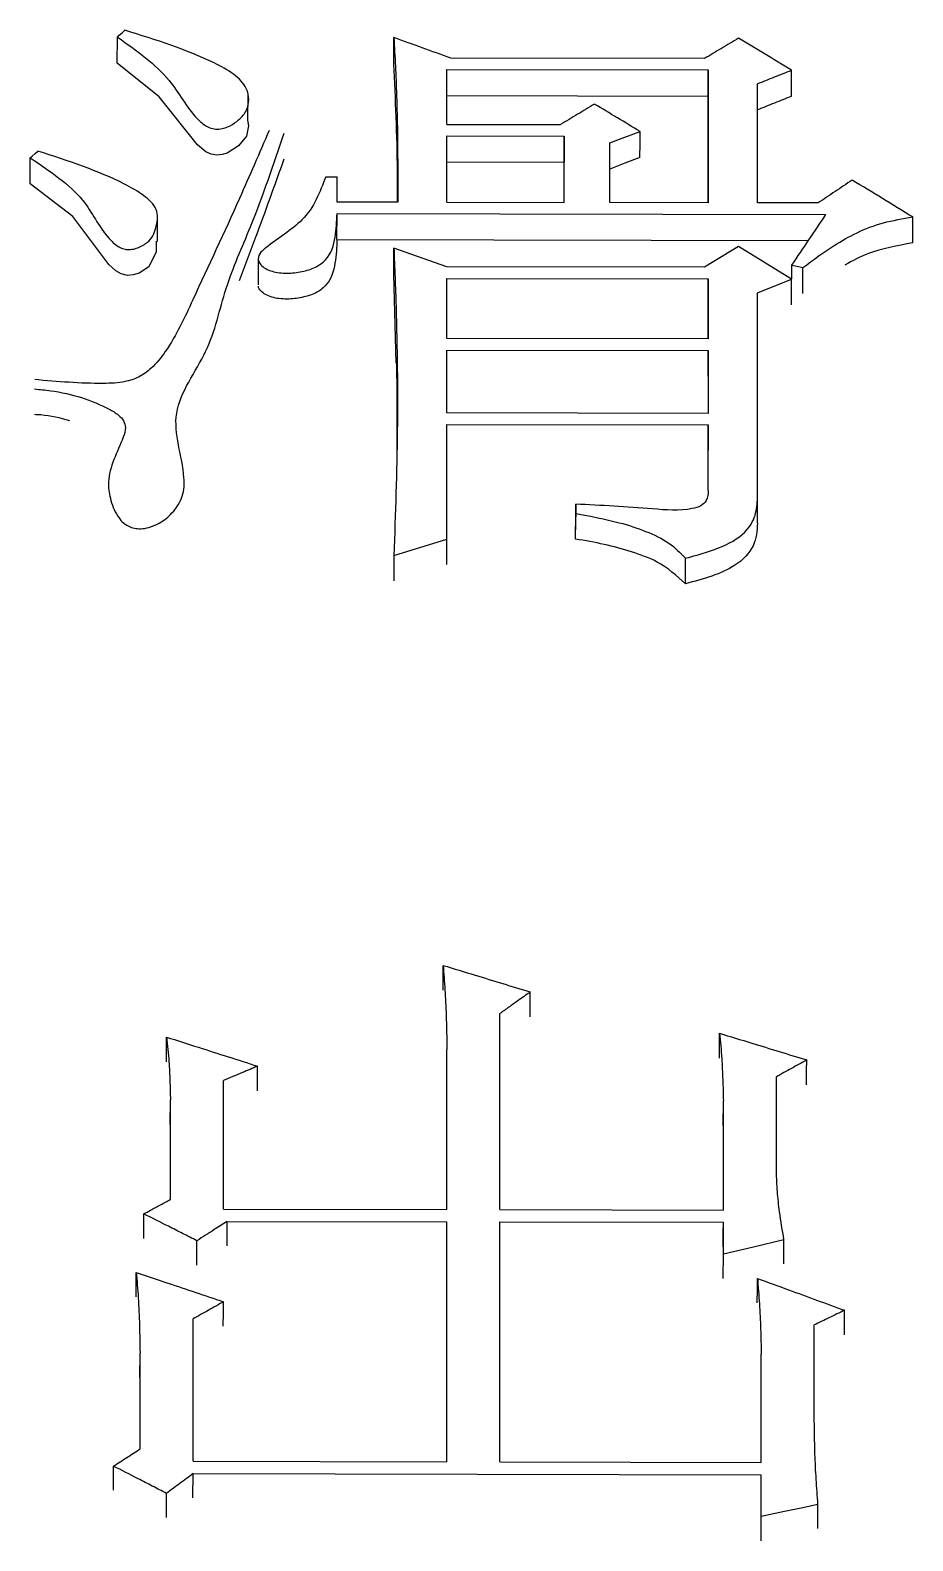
# Model space of a CAD drawing. Header units: millimetres. Extents: x 2301 to 4250, y 838 to 2217.
# Drawn here: x 2709.381 to 2711.901, y 1993.256 to 1997.572 of the extents above; entities that cross this region are included whole.
import ezdxf

# ---------------------------------------------------------------- set-up
doc = ezdxf.new("R2010")
doc.units = ezdxf.units.MM

msp = doc.modelspace()

# ---------------------------------------------------------------- linework, layer by layer
at = {"color": 7, "linetype": 'Continuous', "lineweight": 25}
for p, q in [((2709.6294, 1997.4773), (2709.6296, 1997.5521)), ((2711.3063, 1997.4904), (2710.5816, 1997.4918)), ((2710.5707, 1997.4592), (2711.3171, 1997.4579)), ((2710.5708, 1997.3026), (2710.5707, 1997.4592)), ((2711.3171, 1997.4579), (2711.3172, 1997.0784)), ((2711.4578, 1997.0782), (2711.4578, 1997.4185)), ((2710.0026, 1997.3155), (2710.0029, 1997.39)), ((2710.5705, 1997.3846), (2711.3169, 1997.3832)), ((2711.3169, 1997.0784), (2711.3169, 1997.3832)), ((2710.5708, 1997.3026), (2710.8953, 1997.302)), ((2710.5708, 1997.2699), (2710.9061, 1997.2693)), ((2710.5708, 1997.0798), (2710.5708, 1997.2699)), ((2710.9061, 1997.2693), (2710.9058, 1997.1949)), ((2710.9061, 1997.0792), (2710.9061, 1997.2693)), ((2711.0359, 1997.0789), (2711.0359, 1997.2494)), ((2710.5705, 1997.1955), (2710.9058, 1997.1949)), ((2710.9058, 1997.0792), (2710.9058, 1997.1949)), ((2710.2246, 1997.1526), (2710.2571, 1997.1526)), ((2710.2571, 1997.0804), (2710.2571, 1997.1526)), ((2710.4301, 1997.0801), (2710.2571, 1997.0804)), ((2710.5708, 1997.0798), (2710.9061, 1997.0792)), ((2711.3172, 1997.0784), (2711.0359, 1997.0789)), ((2711.6309, 1997.0779), (2711.4578, 1997.0782)), ((2709.7437, 1996.9682), (2709.7439, 1997.0423)), ((2710.2568, 1996.9734), (2710.2571, 1997.0475)), ((2710.2571, 1997.0475), (2711.6525, 1997.045)), ((2711.9011, 1996.9638), (2711.9013, 1997.0379)), ((2710.2568, 1996.9734), (2711.6026, 1996.9709)), ((2710.5708, 1996.8955), (2710.4193, 1996.9485)), ((2711.4037, 1996.9533), (2711.3063, 1996.8942)), ((2711.5551, 1996.8607), (2711.4037, 1996.9533)), ((2710.0318, 1996.9179), (2710.0316, 1996.8439)), ((2711.3063, 1996.8942), (2710.5708, 1996.8955)), ((2711.5551, 1996.9003), (2711.555, 1996.8608)), ((2710.4261, 1996.6199), (2710.4191, 1996.8745)), ((2710.5708, 1996.8625), (2711.3172, 1996.8612)), ((2710.5708, 1996.6907), (2710.5708, 1996.8625)), ((2711.3172, 1996.8612), (2711.3172, 1996.6893)), ((2711.4578, 1996.8213), (2711.5551, 1996.8607)), ((2711.4578, 1996.2365), (2711.4578, 1996.8213)), ((2711.3169, 1996.6893), (2711.3169, 1996.7873)), ((2711.3172, 1996.6893), (2710.5708, 1996.6907)), ((2710.5708, 1996.6575), (2711.3172, 1996.6561)), ((2710.5708, 1996.4782), (2710.5708, 1996.6575)), ((2711.3172, 1996.6561), (2711.3172, 1996.4769)), ((2711.3172, 1996.4769), (2710.5708, 1996.4782)), ((2710.5708, 1996.445), (2711.3172, 1996.4436)), ((2710.5708, 1996.1177), (2710.5708, 1996.445)), ((2711.3172, 1996.4436), (2711.3169, 1996.3704)), ((2711.3172, 1996.2568), (2711.3172, 1996.4436)), ((2711.4575, 1996.1636), (2711.4578, 1996.2365)), ((2710.9386, 1996.2174), (2710.9383, 1996.1445)), ((2710.9386, 1996.1907), (2710.9386, 1996.2174)), ((2710.9383, 1996.1177), (2710.9386, 1996.1907)), ((2710.4193, 1996.071), (2710.5708, 1996.1177)), ((2711.252, 1995.99), (2711.2522, 1996.0628)), ((2710.7221, 1994.2017), (2710.7221, 1994.7619)), ((2710.5704, 1994.5878), (2710.5707, 1994.6589)), ((2710.5706, 1994.2019), (2710.5707, 1994.6589)), ((2709.9324, 1994.2031), (2709.9324, 1994.5703)), ((2710.5704, 1994.2019), (2710.5704, 1994.5878)), ((2711.5117, 1994.3113), (2711.5118, 1994.5812)), ((2709.7807, 1994.4449), (2709.781, 1994.5153)), ((2709.781, 1994.2312), (2709.781, 1994.5153)), ((2711.3601, 1994.442), (2711.3603, 1994.5124)), ((2711.3603, 1994.2005), (2711.3603, 1994.5124)), ((2709.9324, 1994.2031), (2710.5706, 1994.2019)), ((2709.9432, 1994.1683), (2710.5706, 1994.1672)), ((2710.5704, 1994.0972), (2710.5706, 1994.1672)), ((2710.5705, 1993.4812), (2710.5706, 1994.1672)), ((2710.7219, 1993.481), (2710.722, 1994.1669)), ((2710.722, 1994.1669), (2711.3603, 1994.1657)), ((2710.7221, 1994.2017), (2711.3603, 1994.2005)), ((2711.3603, 1994.0752), (2711.3603, 1994.1657)), ((2709.8564, 1994.0429), (2709.8567, 1994.1128)), ((2711.36, 1994.0053), (2711.3603, 1994.0752)), ((2709.8457, 1993.4826), (2709.8458, 1993.8895)), ((2711.6198, 1993.6129), (2711.6198, 1993.8723)), ((2709.6941, 1993.7224), (2709.6943, 1993.7919)), ((2709.6943, 1993.5181), (2709.6943, 1993.7919)), ((2711.4681, 1993.7191), (2711.4684, 1993.7886)), ((2711.4683, 1993.4796), (2711.4684, 1993.7886)), ((2709.8457, 1993.4826), (2710.5705, 1993.4812)), ((2710.7219, 1993.481), (2711.4683, 1993.4796)), ((2709.8455, 1993.3783), (2709.8457, 1993.4474)), ((2709.8457, 1993.4474), (2711.4683, 1993.4444)), ((2711.4683, 1993.3245), (2711.4683, 1993.4444)), ((2709.7697, 1993.3221), (2709.77, 1993.3911)), ((2711.468, 1993.2556), (2711.4683, 1993.3245))]:
    msp.add_line(p, q, dxfattribs=at)
at = {"color": 7, "linetype": 'Continuous', "lineweight": 25, "flags": 128}
for points in [[(2709.6296, 1997.5521), (2709.6351, 1997.557), (2709.6432, 1997.5643), (2709.6513, 1997.5716)], [(2710.419, 1997.4759), (2710.4192, 1997.5177), (2710.4193, 1997.5506)], [(2710.001, 1997.3145), (2710.0045, 1997.2988), (2709.9979, 1997.2686), (2709.9756, 1997.2408), (2709.9433, 1997.2207), (2709.9287, 1997.2161), (2709.9139, 1997.2145), (2709.8975, 1997.2172), (2709.8824, 1997.2238), (2709.858, 1997.2436), (2709.7489, 1997.3811), (2709.6294, 1997.4773), (2709.6294, 1997.4773)], [(2711.3169, 1997.3832), (2711.317, 1997.425), (2711.3171, 1997.4579)], [(2711.5549, 1997.3828), (2711.555, 1997.4246), (2711.5551, 1997.4574)], [(2711.0359, 1997.2494), (2711.0792, 1997.2657), (2711.1224, 1997.282)], [(2711.1222, 1997.2076), (2711.1223, 1997.2492), (2711.1224, 1997.282)], [(2709.3806, 1997.1323), (2709.3807, 1997.1594), (2709.3808, 1997.183), (2709.3809, 1997.2066)], [(2709.3809, 1997.2066), (2709.3864, 1997.2116), (2709.3944, 1997.2189), (2709.4025, 1997.2263)], [(2711.1222, 1997.2076), (2711.0789, 1997.1913), (2711.0357, 1997.175)], [(2709.7403, 1996.9687), (2709.7404, 1996.9387), (2709.719, 1996.8952), (2709.6914, 1996.8776), (2709.6749, 1996.8723), (2709.6582, 1996.8711), (2709.6407, 1996.8753), (2709.625, 1996.8842), (2709.6054, 1996.9026), (2709.5022, 1997.0393), (2709.3806, 1997.1323), (2709.3806, 1997.1323)], [(2710.4191, 1996.8745), (2710.4192, 1996.916), (2710.4193, 1996.9485)], [(2711.5551, 1996.9003), (2711.5714, 1996.897), (2711.5876, 1996.8936)], [(2711.5873, 1996.8197), (2711.5874, 1996.8448), (2711.5875, 1996.8692), (2711.5876, 1996.8936)], [(2711.3169, 1996.7873), (2711.3171, 1996.8287), (2711.3172, 1996.8612)], [(2711.5549, 1996.7869), (2711.555, 1996.8282), (2711.5551, 1996.8607)], [(2711.3169, 1996.5826), (2711.3171, 1996.6238), (2711.3172, 1996.6561)], [(2710.5705, 1996.0449), (2710.5707, 1996.0856), (2710.5708, 1996.1177)], [(2710.4193, 1996.071), (2710.4192, 1996.0302), (2710.4191, 1995.9983)], [(2710.5596, 1994.8286), (2710.5598, 1994.8682), (2710.5599, 1994.8996)], [(2710.8084, 1994.7527), (2710.8086, 1994.7923), (2710.8087, 1994.8236)], [(2709.7699, 1994.6241), (2709.7701, 1994.6635), (2709.7702, 1994.6948)], [(2711.3493, 1994.6349), (2711.3494, 1994.6744), (2711.3495, 1994.7057)], [(2710.0296, 1994.541), (2710.0297, 1994.5804), (2710.0298, 1994.6116)], [(2711.5981, 1994.5587), (2711.5982, 1994.5982), (2711.5983, 1994.6294)], [(2709.705, 1994.1196), (2709.7051, 1994.1587), (2709.7052, 1994.1896)], [(2709.943, 1994.0983), (2709.9431, 1994.1374), (2709.9432, 1994.1683)], [(2711.36, 1994.0957), (2711.3602, 1994.1347), (2711.3603, 1994.1657)], [(2711.3603, 1994.0752), (2711.4468, 1994.0959), (2711.5333, 1994.1167)], [(2711.5331, 1994.0464), (2711.5332, 1994.0857), (2711.5333, 1994.1167)], [(2709.6833, 1993.9527), (2709.6835, 1993.9916), (2709.6836, 1994.0225)], [(2711.4573, 1993.9351), (2711.4575, 1993.9744), (2711.4576, 1994.0053)], [(2709.9321, 1993.8686), (2709.9322, 1993.9075), (2709.9323, 1993.9383)], [(2711.7061, 1993.8444), (2711.7063, 1993.8833), (2711.7064, 1993.9141)], [(2709.6183, 1993.3998), (2709.6185, 1993.4383), (2709.6186, 1993.4689)], [(2711.4681, 1993.3753), (2711.4682, 1993.4138), (2711.4683, 1993.4444)], [(2711.6306, 1993.3594), (2711.5827, 1993.3491), (2711.5348, 1993.3388), (2711.4683, 1993.3245)], [(2711.6303, 1993.2905), (2711.6304, 1993.3289), (2711.6306, 1993.3594)]]:
    msp.add_lwpolyline(points, dxfattribs=at)
at = {"color": 7, "linetype": 'Continuous', "lineweight": 25}
for points, knots in [([(2709.6296, 1997.5521), (2709.6847, 1997.513), (2709.7822, 1997.4438), (2709.8288, 1997.3444), (2709.8765, 1997.3005), (2709.8969, 1997.2911), (2709.9149, 1997.2878), (2709.9341, 1997.291), (2709.9555, 1997.3001), (2709.9798, 1997.3167), (2710.0008, 1997.3422), (2710.0069, 1997.3737), (2709.9993, 1997.4106), (2709.9634, 1997.448), (2709.8499, 1997.5092), (2709.7393, 1997.5439), (2709.6513, 1997.5716)], [0, 0, 0, 0, 0.207529, 0.367371, 0.400834, 0.416669, 0.431353, 0.44814, 0.466693, 0.497247, 0.538463, 0.578548, 0.619958, 0.682144, 0.746848, 1, 1, 1, 1]), ([(2710.4193, 1997.5506), (2710.4222, 1997.4959), (2710.4278, 1997.3905), (2710.4304, 1997.2336), (2710.4302, 1997.1312), (2710.4301, 1997.0801)], [0, 0, 0, 0, 0.3503573, 0.6751459, 1, 1, 1, 1]), ([(2710.5816, 1997.4918), (2710.5545, 1997.5016), (2710.5004, 1997.5212), (2710.4463, 1997.5408), (2710.4193, 1997.5506)], [0, 0, 0, 0, 0.500001, 1, 1, 1, 1]), ([(2711.4037, 1997.5488), (2711.3874, 1997.5391), (2711.355, 1997.5196), (2711.3225, 1997.5002), (2711.3063, 1997.4904)], [0, 0, 0, 0, 0.500001, 1, 1, 1, 1]), ([(2711.5551, 1997.4574), (2711.5299, 1997.4727), (2711.4794, 1997.5031), (2711.4289, 1997.5336), (2711.4037, 1997.5488)], [0, 0, 0, 0, 0.5000008, 1, 1, 1, 1]), ([(2710.4297, 1997.0801), (2710.4297, 1997.11), (2710.4298, 1997.1912), (2710.4265, 1997.3232), (2710.4215, 1997.425), (2710.419, 1997.4759)], [0, 0, 0, 0, 0.22556, 0.612734, 1, 1, 1, 1]), ([(2711.4578, 1997.4185), (2711.474, 1997.425), (2711.5064, 1997.438), (2711.5389, 1997.4509), (2711.5551, 1997.4574)], [0, 0, 0, 0, 0.500003, 1, 1, 1, 1]), ([(2710.9926, 1997.3606), (2710.9764, 1997.3509), (2710.9439, 1997.3313), (2710.9115, 1997.3118), (2710.8953, 1997.302)], [0, 0, 0, 0, 0.500001, 1, 1, 1, 1]), ([(2711.1224, 1997.282), (2711.1008, 1997.2951), (2711.0575, 1997.3213), (2711.0143, 1997.3475), (2710.9926, 1997.3606)], [0, 0, 0, 0, 0.5000009, 1, 1, 1, 1]), ([(2711.5549, 1997.3828), (2711.5386, 1997.3763), (2711.5062, 1997.3633), (2711.4737, 1997.3504), (2711.4575, 1997.3439)], [0, 0, 0, 0, 0.5, 1, 1, 1, 1]), ([(2709.3926, 1996.5465), (2709.4082, 1996.5451), (2709.4845, 1996.5381), (2709.5688, 1996.511), (2709.6321, 1996.4741), (2709.6489, 1996.4558), (2709.6547, 1996.4333), (2709.635, 1996.3748), (2709.5973, 1996.3093), (2709.6083, 1996.232), (2709.622, 1996.1934), (2709.6425, 1996.1669), (2709.6588, 1996.1544), (2709.6781, 1996.1479), (2709.6982, 1996.1464), (2709.7232, 1996.1507), (2709.7557, 1996.165), (2709.7918, 1996.1949), (2709.8199, 1996.2401), (2709.8229, 1996.3378), (2709.7634, 1996.4806), (2709.8984, 1996.6517), (2709.9325, 1996.8343), (2710.026, 1997.0396), (2710.0757, 1997.1882), (2710.1057, 1997.2776)], [0, 0, 0, 0, 0.018372, 0.09018, 0.104389, 0.115453, 0.126572, 0.142758, 0.217784, 0.244447, 0.274692, 0.285077, 0.295554, 0.302686, 0.309828, 0.318805, 0.332327, 0.354456, 0.384464, 0.414513, 0.520641, 0.627165, 0.733315, 0.839446, 1, 1, 1, 1]), ([(2710.0627, 1997.2848), (2710.0349, 1997.2202), (2709.9655, 1997.0589), (2709.8662, 1996.8485), (2709.791, 1996.6831), (2709.7338, 1996.6099), (2709.6938, 1996.5802), (2709.6462, 1996.5639), (2709.544, 1996.56), (2709.4583, 1996.5676), (2709.3934, 1996.5733)], [0, 0, 0, 0, 0.212252, 0.530308, 0.693839, 0.751564, 0.787267, 0.817419, 0.861564, 1, 1, 1, 1]), ([(2709.3809, 1997.2066), (2709.4371, 1997.169), (2709.5364, 1997.1024), (2709.5789, 1997.0022), (2709.6241, 1996.9573), (2709.6438, 1996.9476), (2709.6591, 1996.9442), (2709.676, 1996.9458), (2709.6979, 1996.9532), (2709.7292, 1996.9732), (2709.7423, 1997.0128), (2709.7484, 1997.0606), (2709.7056, 1997.1017), (2709.5966, 1997.1628), (2709.4886, 1997.1981), (2709.4025, 1997.2263)], [0, 0, 0, 0, 0.207995, 0.367553, 0.405469, 0.419368, 0.432327, 0.447276, 0.463532, 0.497492, 0.558301, 0.619643, 0.682123, 0.746666, 1, 1, 1, 1]), ([(2710.1054, 1997.2032), (2710.0784, 1997.1281), (2710.0367, 1997.0123), (2709.993, 1996.896), (2709.9777, 1996.8552)], [0, 0, 0, 0, 0.649241, 1, 1, 1, 1]), ([(2710.2246, 1997.1526), (2710.2083, 1997.109), (2710.1788, 1997.0303), (2710.0795, 1996.9725), (2710.0342, 1996.9339), (2710.03, 1996.915), (2710.0386, 1996.9002), (2710.0527, 1996.8896), (2710.0773, 1996.8797), (2710.1142, 1996.8755), (2710.1569, 1996.881), (2710.1966, 1996.8925), (2710.2386, 1996.9245), (2710.2541, 1996.9803), (2710.2561, 1997.0251), (2710.2571, 1997.0475)], [0, 0, 0, 0, 0.231115, 0.416996, 0.453479, 0.487626, 0.51108, 0.53533, 0.560618, 0.61156, 0.663004, 0.713337, 0.761901, 0.881096, 1, 1, 1, 1]), ([(2711.7282, 1997.1433), (2711.712, 1997.1324), (2711.6795, 1997.1106), (2711.6471, 1997.0888), (2711.6309, 1997.0779)], [0, 0, 0, 0, 0.500001, 1, 1, 1, 1]), ([(2711.9013, 1997.0379), (2711.8724, 1997.0555), (2711.8148, 1997.0907), (2711.7571, 1997.1258), (2711.7282, 1997.1433)], [0, 0, 0, 0, 0.500001, 1, 1, 1, 1]), ([(2711.6525, 1997.045), (2711.6363, 1997.0209), (2711.6038, 1996.9727), (2711.5714, 1996.9244), (2711.5551, 1996.9003)], [0, 0, 0, 0, 0.5, 1, 1, 1, 1]), ([(2711.5876, 1996.8936), (2711.6167, 1996.9151), (2711.6649, 1996.9505), (2711.7407, 1996.9947), (2711.8165, 1997.0237), (2711.8729, 1997.0331), (2711.9013, 1997.0379)], [0, 0, 0, 0, 0.333781, 0.552151, 0.77417, 1, 1, 1, 1]), ([(2710.2568, 1996.9734), (2710.2558, 1996.951), (2710.2538, 1996.9063), (2710.2383, 1996.8505), (2710.1964, 1996.8186), (2710.1566, 1996.8071), (2710.1139, 1996.8016), (2710.0772, 1996.8058), (2710.0522, 1996.8157), (2710.0392, 1996.8262), (2710.0314, 1996.8352), (2710.0324, 1996.8399), (2710.0324, 1996.8402)], [0, 0, 0, 0, 0.2312351, 0.4630607, 0.5575595, 0.6555475, 0.7557185, 0.85491, 0.9041353, 0.9513217, 0.9969414, 1, 1, 1, 1]), ([(2710.4193, 1996.9485), (2710.4215, 1996.893), (2710.4284, 1996.7202), (2710.4318, 1996.4282), (2710.4235, 1996.1901), (2710.4193, 1996.071)], [0, 0, 0, 0, 0.191482, 0.59559, 1, 1, 1, 1]), ([(2711.9011, 1996.9638), (2711.8571, 1996.9559), (2711.7861, 1996.9431), (2711.7291, 1996.9124), (2711.7075, 1996.9007)], [0, 0, 0, 0, 0.619365, 1, 1, 1, 1]), ([(2710.4269, 1996.6217), (2710.4273, 1996.573), (2710.4281, 1996.4891), (2710.4277, 1996.4072), (2710.4276, 1996.3729)], [0, 0, 0, 0, 0.580544, 1, 1, 1, 1]), ([(2709.4936, 1996.4559), (2709.4665, 1996.463), (2709.4335, 1996.4716), (2709.3986, 1996.4729), (2709.3924, 1996.4731)], [0, 0, 0, 0, 0.82055, 1, 1, 1, 1]), ([(2711.3172, 1996.2568), (2711.3167, 1996.2467), (2711.3159, 1996.2307), (2711.2973, 1996.2112), (2711.2441, 1996.1961), (2711.1211, 1996.2081), (2711.0111, 1996.2137), (2710.9386, 1996.2174)], [0, 0, 0, 0, 0.101292, 0.161492, 0.224995, 0.489361, 1, 1, 1, 1]), ([(2711.2522, 1996.0628), (2711.2843, 1996.0715), (2711.3473, 1996.0887), (2711.4235, 1996.1297), (2711.4549, 1996.1849), (2711.4568, 1996.2194), (2711.4578, 1996.2365)], [0, 0, 0, 0, 0.291832, 0.574338, 0.788145, 1, 1, 1, 1]), ([(2710.9386, 1996.1907), (2710.9806, 1996.1829), (2711.0497, 1996.1702), (2711.1388, 1996.1412), (2711.2076, 1996.1092), (2711.2375, 1996.0781), (2711.2522, 1996.0628)], [0, 0, 0, 0, 0.347314, 0.569762, 0.788105, 1, 1, 1, 1]), ([(2711.4575, 1996.1635), (2711.4563, 1996.1415), (2711.4538, 1996.097), (2711.3855, 1996.0255), (2711.3033, 1996.0036), (2711.252, 1995.99)], [0, 0, 0, 0, 0.270016, 0.54466, 1, 1, 1, 1]), ([(2711.252, 1995.99), (2711.2269, 1996.0128), (2711.185, 1996.0511), (2711.0979, 1996.0821), (2711.0201, 1996.1034), (2710.9657, 1996.1129), (2710.9383, 1996.1177)], [0, 0, 0, 0, 0.328972, 0.550181, 0.774311, 1, 1, 1, 1]), ([(2710.5599, 1994.8996), (2710.5618, 1994.8761), (2710.5655, 1994.829), (2710.5695, 1994.7487), (2710.5702, 1994.692), (2710.5707, 1994.6589)], [0, 0, 0, 0, 0.294321, 0.588654, 1, 1, 1, 1]), ([(2710.5599, 1994.8996), (2710.5905, 1994.8903), (2710.6472, 1994.873), (2710.7302, 1994.8476), (2710.7825, 1994.8316), (2710.8087, 1994.8236)], [0, 0, 0, 0, 0.368853, 0.684427, 1, 1, 1, 1]), ([(2710.8087, 1994.8236), (2710.797, 1994.8153), (2710.7767, 1994.8008), (2710.7479, 1994.7803), (2710.7307, 1994.768), (2710.7221, 1994.7619)], [0, 0, 0, 0, 0.404836, 0.702418, 1, 1, 1, 1]), ([(2709.7702, 1994.6948), (2709.7727, 1994.6712), (2709.777, 1994.6296), (2709.7797, 1994.5697), (2709.7806, 1994.5335), (2709.781, 1994.5154)], [0, 0, 0, 0, 0.395544, 0.697723, 1, 1, 1, 1]), ([(2709.7702, 1994.6948), (2709.8006, 1994.6851), (2709.859, 1994.6663), (2709.9455, 1994.6386), (2710.0017, 1994.6206), (2710.0298, 1994.6116)], [0, 0, 0, 0, 0.350919, 0.675459, 1, 1, 1, 1]), ([(2711.3495, 1994.7057), (2711.3518, 1994.6816), (2711.3559, 1994.6375), (2711.3588, 1994.5731), (2711.3598, 1994.5327), (2711.3603, 1994.5124)], [0, 0, 0, 0, 0.373871, 0.686891, 1, 1, 1, 1]), ([(2711.3495, 1994.7057), (2711.3801, 1994.6963), (2711.4369, 1994.6789), (2711.5198, 1994.6535), (2711.5721, 1994.6374), (2711.5983, 1994.6294)], [0, 0, 0, 0, 0.3688531, 0.6844265, 1, 1, 1, 1]), ([(2710.0298, 1994.6116), (2710.0155, 1994.6055), (2709.9922, 1994.5956), (2709.9597, 1994.5819), (2709.9415, 1994.5742), (2709.9324, 1994.5703)], [0, 0, 0, 0, 0.4397276, 0.7198639, 1, 1, 1, 1]), ([(2711.5983, 1994.6294), (2711.5911, 1994.6254), (2711.5767, 1994.6173), (2711.555, 1994.6053), (2711.5334, 1994.5933), (2711.519, 1994.5852), (2711.5118, 1994.5812)], [0, 0, 0, 0, 0.25, 0.5, 0.75, 1, 1, 1, 1]), ([(2711.5333, 1994.1167), (2711.5289, 1994.1429), (2711.5212, 1994.1884), (2711.5141, 1994.2533), (2711.5125, 1994.292), (2711.5117, 1994.3113)], [0, 0, 0, 0, 0.405142, 0.70235, 1, 1, 1, 1]), ([(2709.7052, 1994.1896), (2709.7115, 1994.1931), (2709.7273, 1994.2018), (2709.7526, 1994.2156), (2709.7715, 1994.226), (2709.781, 1994.2312)], [0, 0, 0, 0, 0.25, 0.625, 1, 1, 1, 1]), ([(2709.8567, 1994.1128), (2709.8431, 1994.1197), (2709.8159, 1994.1335), (2709.7654, 1994.1591), (2709.7285, 1994.1778), (2709.7052, 1994.1896)], [0, 0, 0, 0, 0.2690544, 0.5381087, 1, 1, 1, 1]), ([(2709.9432, 1994.1683), (2709.9308, 1994.1604), (2709.9102, 1994.1472), (2709.8814, 1994.1287), (2709.8649, 1994.1181), (2709.8567, 1994.1128)], [0, 0, 0, 0, 0.428365, 0.714182, 1, 1, 1, 1]), ([(2709.6836, 1994.0225), (2709.6855, 1993.9984), (2709.6897, 1993.948), (2709.6929, 1993.8711), (2709.6939, 1993.8183), (2709.6943, 1993.7919)], [0, 0, 0, 0, 0.314835, 0.657358, 1, 1, 1, 1]), ([(2709.6836, 1994.0225), (2709.7137, 1994.0123), (2709.7702, 1993.9932), (2709.8532, 1993.9651), (2709.906, 1993.9472), (2709.9323, 1993.9383)], [0, 0, 0, 0, 0.363442, 0.681721, 1, 1, 1, 1]), ([(2711.4576, 1994.0053), (2711.4597, 1993.9812), (2711.4639, 1993.9331), (2711.467, 1993.8608), (2711.4679, 1993.8127), (2711.4684, 1993.7886)], [0, 0, 0, 0, 0.33488, 0.667383, 1, 1, 1, 1]), ([(2711.4576, 1994.0053), (2711.4873, 1993.9944), (2711.5436, 1993.9738), (2711.6265, 1993.9434), (2711.6798, 1993.9238), (2711.7064, 1993.9141)], [0, 0, 0, 0, 0.357822, 0.678911, 1, 1, 1, 1]), ([(2709.9323, 1993.9383), (2709.9251, 1993.9342), (2709.9107, 1993.9261), (2709.8891, 1993.9139), (2709.8674, 1993.9017), (2709.853, 1993.8936), (2709.8458, 1993.8895)], [0, 0, 0, 0, 0.2500001, 0.5000001, 0.7500002, 1, 1, 1, 1]), ([(2711.7064, 1993.9141), (2711.6992, 1993.9106), (2711.6847, 1993.9036), (2711.6631, 1993.8932), (2711.6415, 1993.8827), (2711.627, 1993.8758), (2711.6198, 1993.8723)], [0, 0, 0, 0, 0.25, 0.5, 0.75, 1, 1, 1, 1]), ([(2711.6306, 1993.3594), (2711.6288, 1993.3835), (2711.6252, 1993.4316), (2711.621, 1993.5161), (2711.6203, 1993.5765), (2711.6198, 1993.6129)], [0, 0, 0, 0, 0.2843091, 0.5686289, 1, 1, 1, 1]), ([(2709.6186, 1993.4689), (2709.6312, 1993.4771), (2709.6501, 1993.4894), (2709.6754, 1993.5058), (2709.688, 1993.514), (2709.6943, 1993.5181)], [0, 0, 0, 0, 0.5, 0.75, 1, 1, 1, 1]), ([(2709.77, 1993.3911), (2709.7564, 1993.3981), (2709.7292, 1993.412), (2709.6788, 1993.438), (2709.6419, 1993.4569), (2709.6186, 1993.4689)], [0, 0, 0, 0, 0.269054, 0.538109, 1, 1, 1, 1]), ([(2709.8457, 1993.4474), (2709.8331, 1993.438), (2709.8142, 1993.4239), (2709.7889, 1993.4052), (2709.7763, 1993.3958), (2709.77, 1993.3911)], [0, 0, 0, 0, 0.5, 0.75, 1, 1, 1, 1])]:
    msp.add_open_spline(points, degree=3, knots=knots, dxfattribs=at)

doc.saveas('drawing.dxf')
